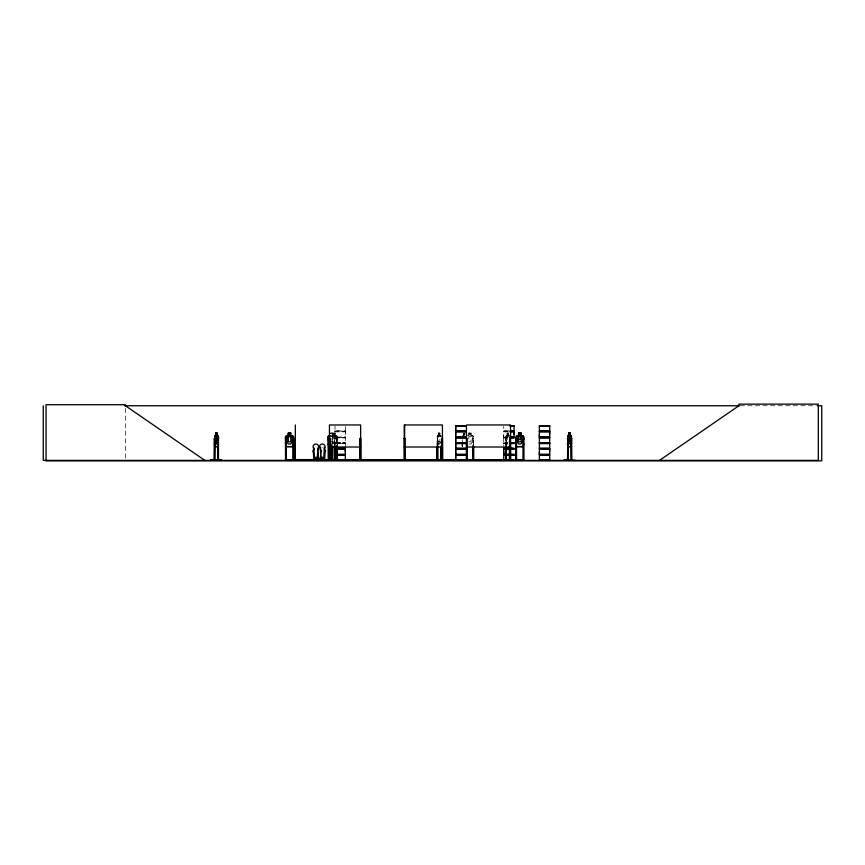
<?xml version="1.0" encoding="UTF-8"?>
<svg xmlns="http://www.w3.org/2000/svg" width="865" height="865" viewBox="0 0 865 865"><rect width="100%" height="100%" fill="white"/><g stroke="black" fill="none" stroke-linecap="round" stroke-linejoin="round"><path stroke-width="0.65" stroke-dasharray="4.33 3.24" d="M335.036 434.403L335.036 436.966L334.982 431.635M345.319 434.403L345.33 430.911L335.025 430.857L335.025 425.969M503.754 434.403L503.754 436.966L503.7 431.57L510.253 431.516M335.036 430.878L345.416 431.203M345.319 448.189L345.33 436.998L334.971 437.236L345.405 437.29M508.901 430.857L503.744 430.943L503.754 426.272M334.647 445.107L334.409 438.36M334.993 443.085L345.449 443.226L335.177 442.848M322.84 447.605L323.305 446.805M507.56 443.312L503.625 443.194L507.571 443.053M503.711 443.064L507.56 442.837L503.754 442.707M503.744 430.943L508.901 431.203M336.68 446.589L337.447 443.983L337.004 445.778M334.041 446.589L334.852 443.972L334.355 445.778M507.55 437.29L503.668 437.29L507.571 436.933M472.993 445.713L473.652 443.983L472.755 446.589M440.588 441.799L439.863 443.972L438.512 443.972L437.787 441.799M345.384 437.69L334.939 437.604L335.036 448.189M334.95 431.17L335.014 431.689M503.679 437.257L503.754 445.897M345.416 431.527L334.96 431.549M506.176 446.675L505.798 436.749L506.187 435.744L507.106 435.744M338.615 443.604L339.523 443.604M437.095 444.837L437.095 436.706L437.56 435.744L438.544 435.744M437.398 445.778L437.582 435.83M330.398 443.972L332.517 443.972L333.663 441.799L333.674 436.739L332.517 435.83M340.378 443.604L341.978 443.604M331.684 436.749L332.301 435.744M331.749 436.749L332.333 435.83M333.674 435.83L332.711 436.739L332.711 441.799L333.674 443.972L335.458 443.972L336.42 441.799L336.42 436.739L335.458 435.83L335.458 433.03L333.544 433.03L333.609 435.83M740.235 405.75L816.409 405.75M335.036 431.84L345.33 431.873L345.33 436.966M503.754 431.84L508.901 431.873M330.322 433.03L332.647 433.03L332.647 435.744M438.469 433.03L439.993 433.03L439.863 446.589M473.696 444.837L473.62 436.695L472.787 435.744L471.166 435.744L471.198 433.03L468.711 433.03L468.787 435.83L472.755 435.83M330.398 433.116L332.571 433.116M333.609 433.116L335.458 433.116M439.939 433.116L438.512 433.116L438.587 435.83L437.787 436.739L437.733 444.837M468.787 433.116L471.122 433.116M507.074 433.116L508.425 433.116M330.776 433.57L332.138 433.57L332.138 434.479M332.236 435.744L334.117 435.744L334.928 436.695L334.885 444.837M439.863 435.744L440.923 435.744L441.388 436.739M462.375 435.744L463.381 435.744M464.656 435.744L464.732 433.03L464.689 435.83M467.078 435.744L468.743 435.744M508.393 435.744L509.344 435.744M330.398 435.83L336.745 435.83M437.506 435.83L440.901 435.83M506.122 435.83L509.323 435.83M336.701 435.744L337.447 436.695L336.766 435.744L335.458 435.744L335.523 433.03M473.62 436.695L472.755 435.744M505.755 436.706L505.733 444.837M330.398 436.739L332.517 436.739M333.674 436.739L335.458 436.739L335.458 441.799L333.674 441.799M438.512 436.739L439.863 436.739M508.339 436.739L507.074 436.739L507.074 441.799L508.339 441.799M503.7 437.658L508.901 437.604M335.025 437.96L345.33 437.96M503.744 437.96L507.571 437.96M331.911 438.36L332.117 444.837M335.036 438.36L334.258 438.36L334.258 444.837M337.318 438.36L336.582 438.36L336.582 444.837M437.095 438.36L437.733 438.36M473.696 438.36L472.896 438.36L472.896 444.837M505.733 438.36L506.349 438.36M330.398 441.799L332.517 441.799M438.512 441.799L439.863 441.799M468.787 441.799L471.079 441.799L471.079 436.739L468.787 436.739L468.787 440.534M335.036 442.707L345.319 442.707L335.014 442.848M335.036 443.604L345.319 443.604M503.754 443.604L507.571 443.604M468.787 443.972L471.079 443.972L472.312 441.799L472.312 436.739L471.079 435.83M505.755 443.983L505.949 445.778M508.339 443.972L507.074 443.972L506.403 441.799M439.863 435.83L440.588 436.739M509.02 436.739L508.469 433.03L507.031 433.03L507.031 435.744M331.684 443.983L332.084 445.778M437.02 443.983L437.463 446.675M462.364 446.675L461.986 440.361M345.319 430.857L345.33 425.969M507.106 433.03L506.349 444.837M506.101 438.36L505.982 444.837M473.014 438.36L473.014 444.837M471.166 433.03L471.122 435.83M464.386 433.57L464.386 434.479L463.564 434.479L463.564 433.57M463.294 433.03L463.424 435.83M462.613 439.647L462.613 443.54M462.375 442.242L462.375 446.135M462.245 442.242L462.245 446.135M461.996 442.242L461.996 446.135M438.544 433.03L438.512 446.589M437.485 438.36L437.485 444.837M437.333 438.36L437.333 444.837M337.382 436.695L337.318 444.837M337.112 438.36L337.112 444.837M336.788 438.36L336.788 444.837M332.593 433.03L332.517 443.972M125.447 408.41L125.447 459.066M335.144 433.57L333.987 433.57L333.987 434.479L335.144 434.479L335.144 433.57M439.625 433.57L438.76 433.57L438.76 434.479L439.625 434.479L439.625 433.57M470.668 433.57L469.198 433.57L469.198 434.479L470.668 434.479L470.668 433.57M508.112 433.57L507.301 433.57L507.301 434.479L508.112 434.479L508.112 433.57"/><path stroke-width="1.3" d="M345.319 451.746L345.319 449.205L335.025 449.205M465.813 454.276L455.682 454.276L455.693 449.205L465.813 449.205M465.813 436.933L455.682 436.933L455.693 431.873L465.813 431.873M514.059 454.276L503.744 454.276L503.754 451.746M514.048 434.403L514.048 431.873L510.231 431.873M539.382 454.276L539.382 449.205L549.697 449.205L549.686 454.276L539.382 454.276L539.392 451.746M539.382 436.933L539.382 431.873L549.697 431.873L549.686 436.933L539.382 436.933L539.392 434.403M549.686 451.746L549.686 449.205M549.686 434.403L549.686 431.873M299.333 459.975L286.272 459.823M313.79 459.531L313.389 452.482A1.838 1.838 0 0 1 313.779 449.595L313.779 447.605M400.657 459.985L408.918 459.953M320.493 458.385L320.818 452.482A1.838 1.838 0 0 0 321.11 450.265M324.678 459.564L325.067 452.482A1.838 1.838 0 0 0 324.678 449.595L324.678 447.605M316.093 457.985L315.606 457.574L316.06 457.963M322.558 458.05L322.137 457.52M455.617 460.353L469.846 460.342L455.693 460.039L455.693 455.293L465.813 455.293M218.012 446.675L218.542 436.695L217.137 435.744M570.132 435.744L571.56 436.695L571.019 446.675L567.84 446.675M210.638 460.331L221.991 460.342L210.649 459.953M217.839 460.331L217.807 459.596M458.461 460.331L475.577 460.342M465.619 460.331L465.64 459.596M514.07 460.191L502.208 459.953L513.583 460.342M509.334 460.342L509.377 459.596M563.948 459.985L575.301 460.331M571.095 460.331L571.149 438.36L571.765 438.36L571.765 460.396M433.625 459.985L445.075 459.985L433.625 460.288M328.213 460.342L328.116 436.749L328.841 435.83L330.441 435.83M322.386 458.061L322.234 457.531M293.624 443.983L292.694 446.675L286.326 446.675L285.493 443.983M523.909 443.983L522.979 446.675L516.61 446.675L515.767 443.983M325.791 460.331L340.28 460.342M325.802 459.985L345.319 460.039M329.976 460.385L329.976 438.36M406.258 459.985L406.128 459.715M465.921 459.596L465.878 460.396L465.965 459.596M515.551 460.288L516.556 459.596M214.974 435.744L214.444 460.396M214.996 435.83L214.963 446.675L218.088 446.675M567.472 460.396L567.927 435.744M215.926 435.83L215.255 436.739L215.926 443.972L217.169 443.972L217.829 441.799L217.829 436.739L217.169 435.83M328.808 435.744L328.04 436.706L328.786 446.675M570.165 433.116L568.813 433.116L568.9 435.83L568.143 436.739L568.813 443.972L570.089 443.972L570.759 441.799L570.089 433.116M312.946 460.375L313.325 459.196L313.919 460.375M313.562 460.039C312.687 460.677 313.811 460.375 313.314 459.196M314.103 459.748L313.779 458.601L313.779 460.039C312.449 460.71 317.477 460.104 315.703 460.375M313.649 460.375L313.346 460.396M313.833 460.396L314.633 460.396M313.562 460.18L314.838 460.375M317.109 460.375L317.758 459.748M317.714 460.385L318.147 459.196L318.363 459.964M317.931 460.375L318.904 460.375M317.931 460.18L318.893 460.385L316.579 460.385L317.196 460.375M318.817 459.812L320.039 459.812L319.801 460.385M320.504 460.364L320.785 459.964M322.418 460.396L323.153 460.375L322.558 460.375M322.937 460.158L322.256 459.964M323.023 460.364L323.607 460.396M322.775 460.256L324.148 460.039C326.246 461.651 324.321 457.639 325.327 460.396M325.002 460.385L324.072 460.364L324.397 458.601L324.072 459.748M659.498 460.396L738.905 405.75L738.905 404.139L818.301 404.139L818.301 460.396L43.25 460.396L43.25 405.75M317.736 460.202L321.11 460.202L319.964 460.385L320.58 460.375M318.147 460.256L318.688 460.256M319.985 460.202L320.764 460.267M321.131 460.375L321.293 460.375M322.061 460.396L325.175 460.267M285.212 460.342L286.272 459.596M539.349 442.848L549.697 443.107M539.382 460.18L539.382 455.293L549.697 455.293L549.697 460.18L539.349 460.385M124.43 405.75L739.316 405.75M817.695 405.75L821.75 405.75L821.75 460.861L46.04 460.861L46.04 404.712L125.447 404.712L125.447 405.75L204.843 460.396M455.671 425.764L465.997 425.764M510.231 425.753L514.07 425.764M539.371 425.764L549.697 425.764M455.671 425.969L465.997 425.969M510.231 425.969L514.07 425.948L514.048 430.857L510.231 430.857M465.803 426.272L455.693 426.272L455.693 430.857L465.813 430.857M510.231 426.272L514.048 426.272M539.392 426.272L549.686 426.272M455.606 431.203L465.889 431.203M510.253 431.203L514.124 431.203M539.306 431.203L549.762 431.203M455.606 431.516L465.889 431.516M510.253 431.516L514.124 431.516M539.306 431.516L549.762 431.516M214.898 435.744L215.882 435.744L215.796 433.03L217.212 433.03L217.083 435.83M568.77 433.03L570.208 433.03L570.165 435.83M215.85 433.116L217.169 433.116M290.824 433.116L288.294 433.116L288.294 435.83L286.942 436.739L286.942 441.799L288.294 443.972L290.824 443.972L292.186 441.799L292.186 436.739L290.824 435.83L290.91 433.03L288.207 433.03L288.207 435.744L286.358 435.744L285.493 436.706L285.526 460.396M518.567 433.116L521.098 433.116M290.91 435.744L292.673 435.744L293.624 436.695L293.765 460.342M328.765 435.744L330.365 435.744M518.481 435.744L516.632 435.744L515.767 436.706L515.713 460.396M521.195 435.744L522.947 435.744L523.909 436.695L523.974 459.953M567.851 435.744L568.856 435.744M214.909 435.83L218.056 435.83M286.391 435.83L292.63 435.83M516.675 435.83L522.914 435.83M567.873 435.83L571.062 435.83M217.991 435.744L218.542 436.695M510.231 436.933L514.059 436.933L514.059 431.873M455.606 437.29L465.889 437.29M510.253 437.29L514.124 437.29M539.306 437.29L549.762 437.29M455.606 437.604L465.889 437.604M510.253 437.604L514.124 437.604M539.306 437.604L549.762 437.604M465.803 442.707L455.693 442.707L455.682 437.96L465.813 437.96M510.231 437.96L514.059 437.96M217.807 438.36L218.423 438.36M285.439 438.36L286.185 438.36L286.272 460.396M293.538 438.36L292.792 438.36L292.792 460.396L292.705 459.596L510.847 459.715L510.847 460.396M295.354 438.36L295.062 460.396M328.095 438.36L328.884 438.36L328.949 460.396M329.446 438.36L330.171 438.36L330.235 460.396M404.214 438.36L405.004 438.36M466.462 438.36L467.208 438.36L467.122 460.396M510.555 438.36L509.799 438.36L509.777 460.396M515.713 438.36L516.47 438.36L516.556 460.396M523.812 438.36L523.066 438.36L522.979 460.396M567.472 438.36L568.089 438.36M515.767 439.269L523.909 439.269M539.392 442.707L549.686 442.707L549.697 437.96L539.382 437.96L539.382 442.837L549.697 442.837M465.824 442.837L455.585 442.977L465.824 443.107M510.231 443.053L514.07 443.053M455.671 443.28L465.824 443.28M510.231 443.291L514.07 443.312M465.803 443.604L455.693 443.604L455.693 448.189L465.813 448.189M510.231 443.604L514.048 443.604M539.392 443.604L549.686 443.604M214.466 443.983L214.877 446.675M218.542 443.983L217.98 446.589L214.909 446.589M567.418 443.983L567.948 446.589L571.062 446.589M286.391 446.589L292.63 446.589M330.398 446.589L328.797 446.589L328.159 443.972M522.914 446.589L516.675 446.589L515.854 443.972M328.743 446.675L330.398 446.675M329.446 447.01L360.618 447.01M404.214 447.01L442.404 447.01M466.462 447.01L510.545 447.01M335.025 448.189L345.33 448.189M503.744 448.189L514.059 448.189M334.95 448.546L345.405 448.546M455.606 448.546L465.889 448.546M503.668 448.546L514.124 448.546M539.306 448.546L549.762 448.546M334.95 448.859L345.405 448.859M455.606 448.859L465.889 448.859M503.668 448.859L514.124 448.859M539.306 448.859L549.762 448.859M514.059 449.205L503.744 449.205L503.744 454.276M335.025 454.276L345.33 454.276L345.33 449.205M334.95 454.622L345.405 454.622M455.606 454.622L465.889 454.622M503.668 454.622L514.124 454.622M539.306 454.622L549.762 454.622M334.95 454.936L345.405 454.936M455.606 454.936L465.889 454.936M503.668 454.936L514.124 454.936M539.306 454.936L549.762 454.936M335.025 455.293L345.33 455.293L345.33 460.18L325.802 460.288M514.059 455.293L503.744 455.293L503.711 460.385M315.12 458.353L314.276 458.353L314.276 459.964M320.234 458.601L320.58 459.748M214.131 459.596L214.877 459.596M217.731 459.596L218.488 459.596M522.979 459.596L523.898 459.596M567.408 459.596L568.143 460.331M571.073 459.596L571.841 459.596M313.995 459.812L315.217 459.812M324.289 459.812L323.067 459.812L322.959 457.336L321.693 457.336L321.693 459.748M357.915 459.953L363.722 459.985M445.064 459.942L433.657 460.396M516.546 459.823L522.979 459.823M313.162 459.964L325.067 459.964M502.197 459.985L514.048 460.039M539.392 460.039L549.686 460.039M210.649 460.288L221.97 460.288M472.02 460.331L475.523 460.288L472.052 460.342M510.718 459.975L510.545 424.964L466.462 424.964L466.343 460.396L466.289 459.596M440.826 460.342L440.977 446.135M506.403 460.331L506.349 446.135M462.667 460.331L462.613 459.596M214.769 460.331L214.607 459.596M571.008 435.744L571.473 460.396M214.953 460.353L214.812 438.36L214.196 438.36L214.163 460.396M567.462 443.972L567.916 446.675M318.601 459.564L318.212 452.482A1.838 1.838 0 0 1 318.601 449.595C316.925 445.972 322.104 445.972 320.439 449.595M571.56 459.596L571.56 460.396M571.354 459.596L571.354 460.396M568.856 433.03L568.813 435.83M568.089 446.135L568.11 460.396M567.84 438.36L567.883 460.396M567.721 438.36L567.678 460.396M523.725 459.596L523.725 460.396M523.152 459.596L523.152 460.396M516.383 459.596L516.373 460.396M510.458 459.596L510.469 460.396M510.026 438.36L510.026 460.396M509.647 446.135L509.615 460.396M509.399 446.135L509.388 460.396M506.144 459.596L506.144 460.396M505.982 446.135L506.057 460.396M505.939 459.596L505.939 460.396M505.733 446.135L505.733 460.396M473.771 459.596L473.771 460.396L473.696 446.135M473.458 459.596L473.479 460.396M473.014 446.135L473.133 460.396M472.896 446.135L472.82 460.396M467.295 459.596L467.295 460.396M466.927 446.135L467.003 460.396M466.808 459.596L466.83 460.396M466.549 459.596L466.549 460.396M462.375 459.596L462.407 460.396M462.256 459.596L462.202 460.396M455.693 437.96L455.693 442.707M455.682 425.969L455.682 430.857M455.682 431.873L455.682 436.933M455.682 443.312L455.682 448.189M455.682 449.205L455.682 454.276M455.682 455.293L455.682 460.18M442.307 459.596L442.285 460.396M442.004 459.596L442.026 460.396M441.907 438.36L441.831 460.396M441.669 460.396L441.756 438.36L442.545 438.36L442.545 460.396L442.404 424.964L404.214 424.964L404.29 460.396M441.615 446.135L441.615 460.396M441.377 446.135L441.345 460.396M441.226 446.135L441.182 460.396M437.733 446.135L437.776 460.396M437.485 446.135L437.528 460.396M437.333 446.135L437.333 460.396M437.29 459.596L437.29 460.396M437.095 446.135L437.041 460.396M405.079 459.596L405.079 460.396M404.928 438.36L404.939 460.396M404.744 459.596L404.733 460.396M404.636 424.964L404.636 460.396M404.366 438.36L404.485 460.396M403.577 459.715L403.577 460.396M378.578 459.715L378.578 460.396M377.183 459.715L377.183 460.396M360.824 460.396L360.824 438.36L360.089 438.36L360.024 460.396M360.618 460.396L360.618 424.964L329.446 424.964L329.446 460.396M360.532 459.596L360.5 460.396M360.294 438.36L360.229 460.396M337.318 446.135L337.285 460.396L337.112 446.135M336.993 459.596L337.026 460.396M336.788 446.135L336.788 460.396M336.582 446.135L336.723 460.396M336.528 459.596L336.528 460.396M335.036 446.135L335.014 460.396M334.885 446.135L334.787 460.396M334.409 446.135L334.528 460.396M334.258 446.135L334.344 460.396L334.182 459.596M332.117 446.135L332.182 460.396M331.911 446.135L331.976 460.396M331.792 459.596L331.825 460.396M331.587 446.135L331.533 460.396M331.392 446.135L331.414 460.396M331.327 459.596L331.327 460.396M329.857 459.596L329.77 460.396M329.641 438.36L329.641 460.396M329.251 436.739L329.251 441.799M328.722 438.36L328.797 460.396M328.624 459.596L328.603 460.396M328.376 459.596L328.343 460.396M328.019 459.596L328.019 460.396M324.224 460.039L324.191 458.353L323.348 458.353L323.348 459.964M320.266 458.601L320.234 460.039M319.942 459.964L319.942 458.353L319.099 458.353L319.109 459.964M317.985 460.158L317.909 458.601L317.617 459.748M316.504 459.748L316.504 457.336L315.238 457.336L315.12 459.964M295.343 424.964L295.354 460.396M293.451 459.596L293.354 460.396M286.099 459.596L286.099 460.396M285.58 436.749L285.58 443.972M218.467 436.695L218.467 460.396M218.164 446.135L218.175 460.396M218.056 438.36L218.012 460.396M217.807 443.54L217.764 460.396M215.882 433.03L215.85 435.83M317.801 448.719L317.228 459.337L314.471 459.337L313.909 448.719A2.757 2.757 0 0 1 313.909 444.815A2.757 2.757 0 0 1 317.801 444.815A2.757 2.757 0 0 1 317.801 448.719M324.267 448.719L323.694 459.337L320.937 459.337L320.364 448.719A2.757 2.757 0 0 1 320.364 444.815A2.757 2.757 0 0 1 324.256 444.815A2.757 2.757 0 0 1 324.256 448.719M522.46 441.799L521.098 443.972L518.567 443.972L517.216 441.799L517.216 436.739L518.567 435.83L518.481 433.03L521.195 433.03L521.098 435.83L522.46 436.739L522.46 441.799M549.697 425.969L539.371 425.958L539.392 430.857L549.697 430.857L549.697 425.969M216.942 433.57L216.142 433.57L216.142 434.479L216.942 434.479L216.942 433.57M290.37 433.57L288.748 433.57L288.748 434.479L290.37 434.479L290.37 433.57M520.654 433.57L519.022 433.57L519.022 434.479L520.654 434.479L520.654 433.57M569.862 433.57L569.04 433.57L569.04 434.479L569.862 434.479L569.862 433.57M217.169 436.739L215.926 436.739L215.926 441.799L217.169 441.799L217.169 436.739M290.824 436.739L288.294 436.739L288.294 441.799L290.824 441.799L290.824 436.739M521.098 436.739L518.567 436.739L518.567 441.799L521.098 441.799L521.098 436.739M570.089 436.739L568.813 436.739L568.813 441.799L570.089 441.799L570.089 436.739M514.048 442.707L510.231 442.707L514.07 442.837M549.697 443.291L539.371 443.291L539.392 448.189L549.697 448.189L549.697 443.312M461.996 460.396L462.007 459.596L461.953 460.396"/></g></svg>
